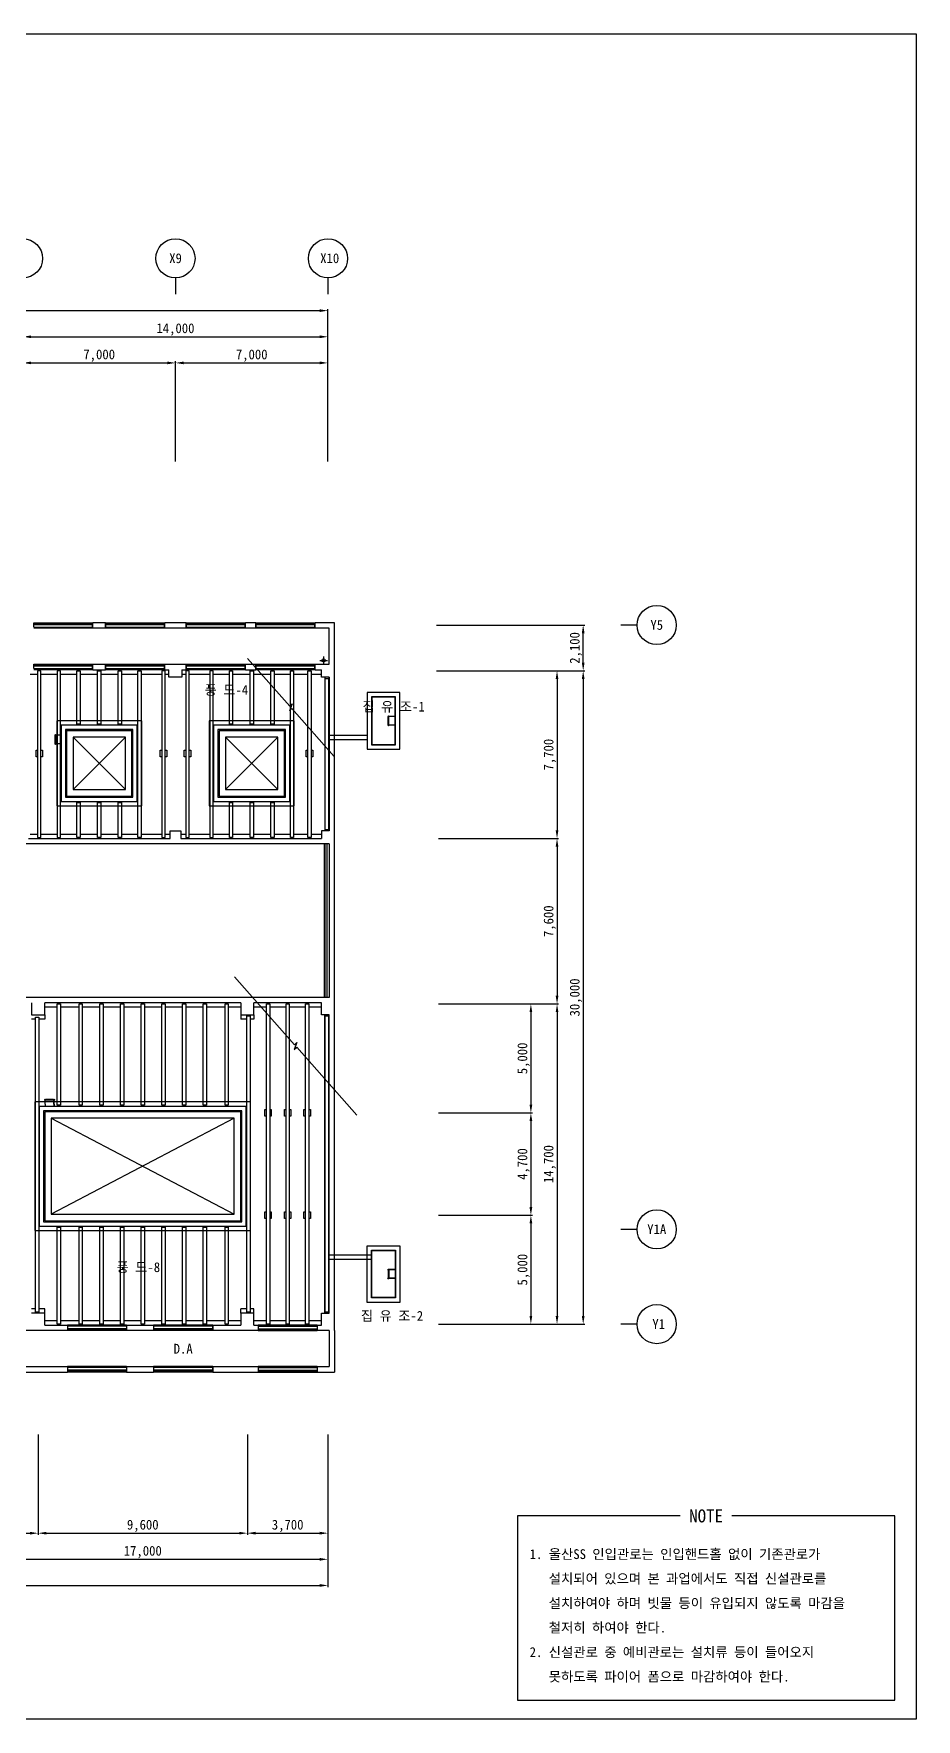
# Model space of a CAD drawing. Header units: millimetres. Extents: x 441907 to 561307, y -193154 to -97320.
# Drawn here: x 520799 to 561307, y -193154 to -115754 of the extents above; entities that cross this region are included whole.
import ezdxf
from ezdxf.enums import TextEntityAlignment as Align

# ---------------------------------------------------------------- set-up
doc = ezdxf.new("R2010")
doc.units = ezdxf.units.MM
doc.layers.add('TX-PAPR', color=2, linetype='Continuous', plot=False)
for name, color, linetype in [('TZ-BASE', 253, 'Continuous'), ('TZ-DIMS', 1, 'Continuous'), ('TZ-LEAL', 1, 'Continuous'), ('TZ-LEAT', 3, 'Continuous'), ('TZ-LINE', 4, 'Continuous'), ('TZ-TEX2', 3, 'Continuous')]:
    doc.layers.add(name, color=color, linetype=linetype)
doc.styles.get("Standard").update_dxf_attribs({"font": 'GulimChe.ttf'})
doc.dimstyles.new('D150', dxfattribs={"dimscale": 150, "dimtxt": 3, "dimasz": 2.5, "dimexe": 0.5, "dimexo": 0.5, "dimgap": 0.5, "dimtad": 1, "dimdec": 0, "dimzin": 1, "dimdsep": 46, "dimlunit": 6, "dimtxsty": 'Standard', "dimcen": 1, "dimclrd": 1, "dimclre": 1, "dimclrt": 3, "dimadec": 0, "dimazin": 0, "dimtfac": 1, "dimtdec": 0, "dimtix": 1, "dimtmove": 2, "dimatfit": 3, "dimfxl": 0, "dimtvp": 2, "dimlwd": -1, "dimlwe": -1, "dimarcsym": 0})

# ---------------------------------------------------------------- blocks, each defined once
blk = doc.blocks.new('*D669')
at = {"layer": 'DEFPOINTS', "color": 0}
for p in [(534304, -128471), (466304, -135471), (534304, -135471)]:
    blk.add_point(p, dxfattribs=at)
at = {"layer": 'TZ-DIMS', "color": 1}
for p, q in [((466304, -135396), (466304, -128396)), ((466679, -128471), (533929, -128471)), ((534304, -135396), (534304, -128396))]:
    blk.add_line(p, q, dxfattribs=at)
for points in [[(466679, -128408), (466679, -128533), (466304, -128471)], [(533929, -128408), (533929, -128533), (534304, -128471)]]:
    blk.add_solid(points, dxfattribs=at)
at = {"layer": 'TZ-DIMS', "color": 3, "insert": (500304, -128138), "char_height": 450, "attachment_point": 5}
blk.add_mtext('68,000', dxfattribs=at)
blk = doc.blocks.new('*D672')
at = {"layer": 'DEFPOINTS', "color": 0}
for p in [(534304, -129671), (520304, -134634), (534304, -135471)]:
    blk.add_point(p, dxfattribs=at)
at = {"layer": 'TZ-DIMS', "color": 1}
for p, q in [((520304, -134559), (520304, -129596)), ((520679, -129671), (533929, -129671)), ((534304, -135396), (534304, -129596))]:
    blk.add_line(p, q, dxfattribs=at)
for points in [[(520679, -129608), (520679, -129733), (520304, -129671)], [(533929, -129608), (533929, -129733), (534304, -129671)]]:
    blk.add_solid(points, dxfattribs=at)
at = {"layer": 'TZ-DIMS', "color": 3, "insert": (527304, -129337), "char_height": 450, "attachment_point": 5}
blk.add_mtext('14,000', dxfattribs=at)
blk = doc.blocks.new('*D679')
at = {"layer": 'DEFPOINTS', "color": 0}
for p in [(527304, -130871), (520304, -134634), (527304, -135471)]:
    blk.add_point(p, dxfattribs=at)
at = {"layer": 'TZ-DIMS', "color": 1}
for p, q in [((520304, -134559), (520304, -130796)), ((527304, -135396), (527304, -130796)), ((520679, -130871), (526929, -130871))]:
    blk.add_line(p, q, dxfattribs=at)
for points in [[(520679, -130808), (520679, -130933), (520304, -130871)], [(526929, -130808), (526929, -130933), (527304, -130871)]]:
    blk.add_solid(points, dxfattribs=at)
at = {"layer": 'TZ-DIMS', "color": 3, "insert": (523804, -130538), "char_height": 450, "attachment_point": 5}
blk.add_mtext('7,000', dxfattribs=at)
blk = doc.blocks.new('*D680')
at = {"layer": 'DEFPOINTS', "color": 0}
for p in [(534304, -130871), (527304, -135471), (534304, -135471)]:
    blk.add_point(p, dxfattribs=at)
at = {"layer": 'TZ-DIMS', "color": 1}
for p, q in [((527304, -135396), (527304, -130796)), ((534304, -135396), (534304, -130796)), ((527679, -130871), (533929, -130871))]:
    blk.add_line(p, q, dxfattribs=at)
for points in [[(527679, -130808), (527679, -130933), (527304, -130871)], [(533929, -130808), (533929, -130933), (534304, -130871)]]:
    blk.add_solid(points, dxfattribs=at)
at = {"layer": 'TZ-DIMS', "color": 3, "insert": (530804, -130538), "char_height": 450, "attachment_point": 5}
blk.add_mtext('7,000', dxfattribs=at)
blk = doc.blocks.new('*D686')
at = {"layer": 'DEFPOINTS', "color": 0}
for p in [(466304, -180008), (534304, -180008), (534304, -187008)]:
    blk.add_point(p, dxfattribs=at)
at = {"layer": 'TZ-DIMS', "color": 1}
for p, q in [((466304, -180083), (466304, -187083)), ((534304, -180083), (534304, -187083)), ((466679, -187008), (533929, -187008))]:
    blk.add_line(p, q, dxfattribs=at)
for points in [[(466679, -186946), (466679, -187071), (466304, -187008)], [(533929, -186946), (533929, -187071), (534304, -187008)]]:
    blk.add_solid(points, dxfattribs=at)
at = {"layer": 'TZ-DIMS', "color": 3, "insert": (500304, -186675), "char_height": 450, "attachment_point": 5}
blk.add_mtext('68,000', dxfattribs=at)
blk = doc.blocks.new('*D691')
at = {"layer": 'DEFPOINTS', "color": 0}
for p in [(517304, -180008), (534304, -180008), (534304, -185808)]:
    blk.add_point(p, dxfattribs=at)
at = {"layer": 'TZ-DIMS', "color": 1}
for p, q in [((517304, -180083), (517304, -185883)), ((534304, -180083), (534304, -185883)), ((517679, -185808), (533929, -185808))]:
    blk.add_line(p, q, dxfattribs=at)
for points in [[(517679, -185746), (517679, -185871), (517304, -185808)], [(533929, -185746), (533929, -185871), (534304, -185808)]]:
    blk.add_solid(points, dxfattribs=at)
at = {"layer": 'TZ-DIMS', "color": 3, "insert": (525804, -185475), "char_height": 450, "attachment_point": 5}
blk.add_mtext('17,000', dxfattribs=at)
blk = doc.blocks.new('*D703')
at = {"layer": 'DEFPOINTS', "color": 0}
for p in [(517304, -180008), (521004, -180008), (521004, -184608)]:
    blk.add_point(p, dxfattribs=at)
at = {"layer": 'TZ-DIMS', "color": 1}
for p, q in [((517304, -180083), (517304, -184683)), ((521004, -180083), (521004, -184683)), ((517679, -184608), (520629, -184608))]:
    blk.add_line(p, q, dxfattribs=at)
for points in [[(517679, -184546), (517679, -184671), (517304, -184608)], [(520629, -184546), (520629, -184671), (521004, -184608)]]:
    blk.add_solid(points, dxfattribs=at)
at = {"layer": 'TZ-DIMS', "color": 3, "insert": (519154, -184275), "char_height": 450, "attachment_point": 5}
blk.add_mtext('3,700', dxfattribs=at)
blk = doc.blocks.new('*D704')
at = {"layer": 'DEFPOINTS', "color": 0}
for p in [(521004, -180008), (530604, -180008), (530604, -184608)]:
    blk.add_point(p, dxfattribs=at)
at = {"layer": 'TZ-DIMS', "color": 1}
for p, q in [((521004, -180083), (521004, -184683)), ((530604, -180083), (530604, -184683)), ((521379, -184608), (530229, -184608))]:
    blk.add_line(p, q, dxfattribs=at)
for points in [[(521379, -184546), (521379, -184671), (521004, -184608)], [(530229, -184546), (530229, -184671), (530604, -184608)]]:
    blk.add_solid(points, dxfattribs=at)
at = {"layer": 'TZ-DIMS', "color": 3, "insert": (525804, -184275), "char_height": 450, "attachment_point": 5}
blk.add_mtext('9,600', dxfattribs=at)
blk = doc.blocks.new('*D705')
at = {"layer": 'DEFPOINTS', "color": 0}
for p in [(530604, -180008), (534304, -180008), (534304, -184608)]:
    blk.add_point(p, dxfattribs=at)
at = {"layer": 'TZ-DIMS', "color": 1}
for p, q in [((530604, -180083), (530604, -184683)), ((534304, -180083), (534304, -184683)), ((530979, -184608), (533929, -184608))]:
    blk.add_line(p, q, dxfattribs=at)
for points in [[(530979, -184546), (530979, -184671), (530604, -184608)], [(533929, -184546), (533929, -184671), (534304, -184608)]]:
    blk.add_solid(points, dxfattribs=at)
at = {"layer": 'TZ-DIMS', "color": 3, "insert": (532454, -184275), "char_height": 450, "attachment_point": 5}
blk.add_mtext('3,700', dxfattribs=at)
blk = doc.blocks.new('*D706')
at = {"layer": 'DEFPOINTS', "color": 0}
for p in [(539204, -145008), (539304, -152708), (544818, -152708)]:
    blk.add_point(p, dxfattribs=at)
at = {"layer": 'TZ-DIMS', "color": 1}
for p, q in [((539279, -145008), (544893, -145008)), ((544818, -145383), (544818, -152333)), ((539379, -152708), (544893, -152708))]:
    blk.add_line(p, q, dxfattribs=at)
for points in [[(544756, -145383), (544881, -145383), (544818, -145008)], [(544756, -152333), (544881, -152333), (544818, -152708)]]:
    blk.add_solid(points, dxfattribs=at)
at = {"layer": 'TZ-DIMS', "color": 3, "insert": (544485, -148858), "char_height": 450, "attachment_point": 5, "rotation": 90}
blk.add_mtext('7,700', dxfattribs=at)
blk = doc.blocks.new('*D707')
at = {"layer": 'DEFPOINTS', "color": 0}
for p in [(539304, -152708), (539304, -160308), (544818, -160308)]:
    blk.add_point(p, dxfattribs=at)
at = {"layer": 'TZ-DIMS', "color": 1}
for p, q in [((539379, -152708), (544893, -152708)), ((544818, -153083), (544818, -159933)), ((539379, -160308), (544893, -160308))]:
    blk.add_line(p, q, dxfattribs=at)
for points in [[(544756, -153083), (544881, -153083), (544818, -152708)], [(544756, -159933), (544881, -159933), (544818, -160308)]]:
    blk.add_solid(points, dxfattribs=at)
at = {"layer": 'TZ-DIMS', "color": 3, "insert": (544485, -156508), "char_height": 450, "attachment_point": 5, "rotation": 90}
blk.add_mtext('7,600', dxfattribs=at)
blk = doc.blocks.new('*D708')
at = {"layer": 'DEFPOINTS', "color": 0}
for p in [(539304, -160308), (539304, -175008), (544818, -175008)]:
    blk.add_point(p, dxfattribs=at)
at = {"layer": 'TZ-DIMS', "color": 1}
for p, q in [((539379, -160308), (544893, -160308)), ((544818, -160683), (544818, -174633)), ((539379, -175008), (544893, -175008))]:
    blk.add_line(p, q, dxfattribs=at)
for points in [[(544756, -160683), (544881, -160683), (544818, -160308)], [(544756, -174633), (544881, -174633), (544818, -175008)]]:
    blk.add_solid(points, dxfattribs=at)
at = {"layer": 'TZ-DIMS', "color": 3, "insert": (544485, -167658), "char_height": 450, "attachment_point": 5, "rotation": 90}
blk.add_mtext('14,700', dxfattribs=at)
blk = doc.blocks.new('*D667')
at = {"layer": 'DEFPOINTS', "color": 0}
for p in [(539204, -145008), (539304, -175008), (546018, -175008)]:
    blk.add_point(p, dxfattribs=at)
at = {"layer": 'TZ-DIMS', "color": 1}
for p, q in [((539279, -145008), (546093, -145008)), ((546018, -145383), (546018, -174633)), ((539379, -175008), (546093, -175008))]:
    blk.add_line(p, q, dxfattribs=at)
for points in [[(545956, -145383), (546081, -145383), (546018, -145008)], [(545956, -174633), (546081, -174633), (546018, -175008)]]:
    blk.add_solid(points, dxfattribs=at)
at = {"layer": 'TZ-DIMS', "color": 3, "insert": (545685, -160008), "char_height": 450, "attachment_point": 5, "rotation": 90}
blk.add_mtext('30,000', dxfattribs=at)
blk = doc.blocks.new('*D660')
at = {"layer": 'DEFPOINTS', "color": 0}
for p in [(539304, -170008), (539304, -175008), (543618, -175008)]:
    blk.add_point(p, dxfattribs=at)
at = {"layer": 'TZ-DIMS', "color": 1}
for p, q in [((539379, -170008), (543693, -170008)), ((543618, -170383), (543618, -174633)), ((539379, -175008), (543693, -175008))]:
    blk.add_line(p, q, dxfattribs=at)
for points in [[(543556, -170383), (543681, -170383), (543618, -170008)], [(543556, -174633), (543681, -174633), (543618, -175008)]]:
    blk.add_solid(points, dxfattribs=at)
at = {"layer": 'TZ-DIMS', "color": 3, "insert": (543285, -172508), "char_height": 450, "attachment_point": 5, "rotation": 90}
blk.add_mtext('5,000', dxfattribs=at)
blk = doc.blocks.new('*D661')
at = {"layer": 'DEFPOINTS', "color": 0}
for p in [(539304, -165308), (539304, -170008), (543618, -170008)]:
    blk.add_point(p, dxfattribs=at)
at = {"layer": 'TZ-DIMS', "color": 1}
for p, q in [((539379, -165308), (543693, -165308)), ((543618, -165683), (543618, -169633)), ((539379, -170008), (543693, -170008))]:
    blk.add_line(p, q, dxfattribs=at)
for points in [[(543556, -165683), (543681, -165683), (543618, -165308)], [(543556, -169633), (543681, -169633), (543618, -170008)]]:
    blk.add_solid(points, dxfattribs=at)
at = {"layer": 'TZ-DIMS', "color": 3, "insert": (543285, -167658), "char_height": 450, "attachment_point": 5, "rotation": 90}
blk.add_mtext('4,700', dxfattribs=at)
blk = doc.blocks.new('*D662')
at = {"layer": 'DEFPOINTS', "color": 0}
for p in [(539304, -160308), (539304, -165308), (543618, -165308)]:
    blk.add_point(p, dxfattribs=at)
at = {"layer": 'TZ-DIMS', "color": 1}
for p, q in [((539379, -160308), (543693, -160308)), ((543618, -160683), (543618, -164933)), ((539379, -165308), (543693, -165308))]:
    blk.add_line(p, q, dxfattribs=at)
for points in [[(543556, -160683), (543681, -160683), (543618, -160308)], [(543556, -164933), (543681, -164933), (543618, -165308)]]:
    blk.add_solid(points, dxfattribs=at)
at = {"layer": 'TZ-DIMS', "color": 3, "insert": (543285, -162808), "char_height": 450, "attachment_point": 5, "rotation": 90}
blk.add_mtext('5,000', dxfattribs=at)
blk = doc.blocks.new('*D663')
at = {"layer": 'DEFPOINTS', "color": 0}
for p in [(539204, -142908), (546018, -142908), (539204, -145008)]:
    blk.add_point(p, dxfattribs=at)
at = {"layer": 'TZ-DIMS', "color": 1}
for p, q in [((539279, -142908), (546093, -142908)), ((546018, -144633), (546018, -143283)), ((539279, -145008), (546093, -145008))]:
    blk.add_line(p, q, dxfattribs=at)
for points in [[(545956, -143283), (546081, -143283), (546018, -142908)], [(545956, -144633), (546081, -144633), (546018, -145008)]]:
    blk.add_solid(points, dxfattribs=at)
at = {"layer": 'TZ-DIMS', "color": 3, "insert": (545685, -143958), "char_height": 450, "attachment_point": 5, "rotation": 90}
blk.add_mtext('2,100', dxfattribs=at)

msp = doc.modelspace()

# ---------------------------------------------------------------- linework, layer by layer
at = {"layer": 'TX-PAPR'}
msp.add_lwpolyline([(441906.5, -115754.4), (561306.5, -115754.4), (561306.5, -193154.4), (441906.5, -193154.4)], close=True, dxfattribs=at)
at = {"layer": 'TZ-BASE'}
for p, q in [((520804.2, -142808.2, 0.3), (523504.2, -142808.2, 0.3)), ((520804.2, -143008.2, 0.3), (520804.2, -142808.2, 0.3)), ((520804.2, -142888.2, 0.3), (523504.2, -142888.2, 0.3)), ((520804.2, -143008.2, 0.3), (523504.2, -143008.2, 0.3)), ((523514.2, -143058.2), (520804.2, -143058.2, 0.3)), ((520854.2, -142888.2, 0.3), (520854.2, -142808.2, 0.3)), ((520854.2, -142826.2, 0.3), (523454.2, -142826.2, 0.3)), ((520854.2, -142831.2, 0.3), (523454.2, -142831.2, 0.3)), ((520854.2, -142869.2, 0.3), (523454.2, -142869.2, 0.3)), ((523454.2, -142888.2, 0.3), (523454.2, -142808.2, 0.3)), ((523504.2, -143008.2, 0.3), (523504.2, -142808.2, 0.3)), ((524094.2, -142808.2), (523514.2, -142808.2)), ((523514.2, -143058.2), (523514.2, -142808.2)), ((524094.2, -143058.2), (523514.2, -143058.2)), ((524094.2, -143058.2), (524094.2, -142808.2)), ((526814.2, -143058.2), (524094.2, -143058.2)), ((524104.2, -142808.2, 0.3), (526804.2, -142808.2, 0.3)), ((524104.2, -143008.2, 0.3), (524104.2, -142808.2, 0.3)), ((524104.2, -142888.2, 0.3), (526804.2, -142888.2, 0.3)), ((524104.2, -143008.2, 0.3), (526804.2, -143008.2, 0.3)), ((524154.2, -142888.2, 0.3), (524154.2, -142808.2, 0.3)), ((524154.2, -142826.2, 0.3), (526754.2, -142826.2, 0.3)), ((524154.2, -142831.2, 0.3), (526754.2, -142831.2, 0.3)), ((524154.2, -142869.2, 0.3), (526754.2, -142869.2, 0.3)), ((526754.2, -142888.2, 0.3), (526754.2, -142808.2, 0.3)), ((526804.2, -143008.2, 0.3), (526804.2, -142808.2, 0.3)), ((527794.2, -142808.2), (526814.2, -142808.2)), ((526814.2, -143058.2), (526814.2, -142808.2)), ((527794.2, -143058.2), (526814.2, -143058.2)), ((527794.2, -143058.2), (527794.2, -142808.2)), ((530514.2, -143058.2), (527794.2, -143058.2)), ((527804.2, -142808.2, 0.3), (530504.2, -142808.2, 0.3)), ((527804.2, -143008.2, 0.3), (527804.2, -142808.2, 0.3)), ((527804.2, -142888.2, 0.3), (530504.2, -142888.2, 0.3)), ((527804.2, -143008.2, 0.3), (530504.2, -143008.2, 0.3)), ((527854.2, -142888.2, 0.3), (527854.2, -142808.2, 0.3)), ((527854.2, -142826.2, 0.3), (530454.2, -142826.2, 0.3)), ((527854.2, -142831.2, 0.3), (530454.2, -142831.2, 0.3)), ((527854.2, -142869.2, 0.3), (530454.2, -142869.2, 0.3)), ((530454.2, -142888.2, 0.3), (530454.2, -142808.2, 0.3)), ((530504.2, -143008.2, 0.3), (530504.2, -142808.2, 0.3)), ((530994.2, -142808.2), (530514.2, -142808.2)), ((530514.2, -143058.2), (530514.2, -142808.2)), ((530994.2, -143058.2), (530514.2, -143058.2)), ((530994.2, -143058.2), (530994.2, -142808.2)), ((533714.2, -143058.2), (530994.2, -143058.2)), ((531004.2, -142808.2, 0.3), (533704.2, -142808.2, 0.3)), ((531004.2, -143008.2, 0.3), (531004.2, -142808.2, 0.3)), ((531004.2, -142888.2, 0.3), (533704.2, -142888.2, 0.3)), ((531004.2, -143008.2, 0.3), (533704.2, -143008.2, 0.3)), ((531054.2, -142888.2, 0.3), (531054.2, -142808.2, 0.3)), ((531054.2, -142826.2, 0.3), (533654.2, -142826.2, 0.3)), ((531054.2, -142831.2, 0.3), (533654.2, -142831.2, 0.3)), ((531054.2, -142869.2, 0.3), (533654.2, -142869.2, 0.3)), ((533654.2, -142888.2, 0.3), (533654.2, -142808.2, 0.3)), ((533704.2, -143008.2, 0.3), (533704.2, -142808.2, 0.3)), ((534604.2, -142808.2), (533714.2, -142808.2)), ((533714.2, -143058.2), (533714.2, -142808.2)), ((534354.2, -143058.2), (533714.2, -143058.2)), ((534354.2, -144708.2), (534354.2, -143058.2)), ((534604.2, -175308.2), (534604.2, -142808.2)), ((520804.2, -144708.2, 0.3), (523504.2, -144708.2, 0.3)), ((520804.2, -144908.2, 0.3), (520804.2, -144708.2, 0.3)), ((520854.2, -144788.2, 0.3), (520854.2, -144708.2, 0.3)), ((520854.2, -144726.2, 0.3), (523454.2, -144726.2, 0.3)), ((520854.2, -144731.2, 0.3), (523454.2, -144731.2, 0.3)), ((523454.2, -144788.2, 0.3), (523454.2, -144708.2, 0.3)), ((523504.2, -144908.2, 0.3), (523504.2, -144708.2, 0.3)), ((523514.2, -144708.2), (524094.2, -144708.2)), ((523514.2, -144708.2), (524094.2, -144708.2)), ((523514.2, -144958.2), (523514.2, -144708.2)), ((524094.2, -144958.2), (524094.2, -144708.2)), ((524104.2, -144708.2, 0.3), (526804.2, -144708.2, 0.3)), ((524104.2, -144908.2, 0.3), (524104.2, -144708.2, 0.3)), ((524154.2, -144788.2, 0.3), (524154.2, -144708.2, 0.3)), ((524154.2, -144726.2, 0.3), (526754.2, -144726.2, 0.3)), ((524154.2, -144731.2, 0.3), (526754.2, -144731.2, 0.3)), ((526754.2, -144788.2, 0.3), (526754.2, -144708.2, 0.3)), ((526804.2, -144908.2, 0.3), (526804.2, -144708.2, 0.3)), ((526814.2, -144708.2), (527794.2, -144708.2)), ((526814.2, -144708.2), (527794.2, -144708.2)), ((526814.2, -144958.2), (526814.2, -144708.2)), ((527794.2, -144958.2), (527794.2, -144708.2)), ((527804.2, -144708.2, 0.3), (530504.2, -144708.2, 0.3)), ((527804.2, -144908.2, 0.3), (527804.2, -144708.2, 0.3)), ((527854.2, -144788.2, 0.3), (527854.2, -144708.2, 0.3)), ((527854.2, -144726.2, 0.3), (530454.2, -144726.2, 0.3)), ((527854.2, -144731.2, 0.3), (530454.2, -144731.2, 0.3)), ((530454.2, -144788.2, 0.3), (530454.2, -144708.2, 0.3)), ((530504.2, -144908.2, 0.3), (530504.2, -144708.2, 0.3)), ((530514.2, -144708.2), (530994.2, -144708.2)), ((530514.2, -144708.2), (530994.2, -144708.2)), ((530514.2, -144958.2), (530514.2, -144708.2)), ((530994.2, -144958.2), (530994.2, -144708.2)), ((531004.2, -144708.2, 0.3), (533704.2, -144708.2, 0.3)), ((531004.2, -144908.2, 0.3), (531004.2, -144708.2, 0.3)), ((531054.2, -144788.2, 0.3), (531054.2, -144708.2, 0.3)), ((531054.2, -144726.2, 0.3), (533654.2, -144726.2, 0.3)), ((531054.2, -144731.2, 0.3), (533654.2, -144731.2, 0.3)), ((533654.2, -144788.2, 0.3), (533654.2, -144708.2, 0.3)), ((533704.2, -144908.2, 0.3), (533704.2, -144708.2, 0.3)), ((533714.2, -144708.2), (534354.2, -144708.2)), ((533714.2, -144958.2), (533714.2, -144708.2)), ((533928.5, -144533.2), (534278.5, -144533.2)), ((534103.5, -144358.2), (534103.5, -144708.2)), ((520629.2, -145158.2), (520979.2, -145158.2)), ((520804.2, -144788.2, 0.3), (523504.2, -144788.2, 0.3)), ((520804.2, -144908.2, 0.3), (523504.2, -144908.2, 0.3)), ((523514.2, -144958.2), (520804.2, -144958.2, 0.3)), ((520854.2, -144769.2, 0.3), (523454.2, -144769.2, 0.3)), ((521129.2, -145158.2), (521879.2, -145158.2)), ((522029.2, -145158.2), (522779.2, -145158.2)), ((522929.2, -145158.2), (523729.2, -145158.2)), ((523514.2, -144958.2), (524094.2, -144958.2)), ((523879.2, -145158.2), (524679.2, -145158.2)), ((526814.2, -144958.2), (524094.2, -144958.2)), ((524104.2, -144788.2, 0.3), (526804.2, -144788.2, 0.3)), ((524104.2, -144908.2, 0.3), (526804.2, -144908.2, 0.3)), ((524154.2, -144769.2, 0.3), (526754.2, -144769.2, 0.3)), ((524829.2, -145158.2), (525579.2, -145158.2)), ((525729.2, -145158.2), (526679.2, -145158.2)), ((526814.2, -144958.2), (527004.2, -144958.2)), ((526829.2, -145158.2), (527004.2, -145158.2)), ((527004.2, -145308.2), (527004.2, -144958.2)), ((527604.2, -145308.2), (527004.2, -145308.2)), ((527604.2, -144958.2), (527794.2, -144958.2)), ((527604.2, -144958.2), (527604.2, -145308.2)), ((527604.2, -145158.2), (527779.2, -145158.2)), ((530514.2, -144958.2), (527779.2, -144958.2)), ((527804.2, -144788.2, 0.3), (530504.2, -144788.2, 0.3)), ((527804.2, -144908.2, 0.3), (530504.2, -144908.2, 0.3)), ((527854.2, -144769.2, 0.3), (530454.2, -144769.2, 0.3)), ((527929.2, -145158.2), (528879.2, -145158.2)), ((529029.2, -145158.2), (529779.2, -145158.2)), ((529929.2, -145158.2), (530729.2, -145158.2)), ((530514.2, -144958.2), (530994.2, -144958.2)), ((530879.2, -145158.2), (531679.2, -145158.2)), ((533714.2, -144958.2), (530994.2, -144958.2)), ((531004.2, -144788.2, 0.3), (533704.2, -144788.2, 0.3)), ((531004.2, -144908.2, 0.3), (533704.2, -144908.2, 0.3)), ((531054.2, -144769.2, 0.3), (533654.2, -144769.2, 0.3)), ((531829.2, -145158.2), (532579.2, -145158.2)), ((532729.2, -145158.2), (533379.2, -145158.2)), ((533529.2, -145158.2), (534004.2, -145158.2)), ((533714.2, -144958.2), (534004.2, -144958.2)), ((534004.2, -145308.2), (534004.2, -144958.2)), ((534354.2, -145308.2), (534004.2, -145308.2)), ((534154.2, -145308.2), (534154.2, -152358.2)), ((534354.2, -152358.2), (534354.2, -145308.2)), ((534354.2, -145308.2), (534354.2, -152358.2)), ((534604.2, -152458.2), (534604.2, -145308.2)), ((537386.2, -146226.2), (536322.2, -146226.2)), ((536322.2, -146226.2), (536322.2, -148390.2)), ((537386.2, -148390.2), (537386.2, -146226.2)), ((537066.7, -147486.5), (537066.7, -147129.8)), ((537091.7, -147486.5), (537091.7, -147129.8)), ((537404.2, -147105.2), (537104, -147105.2)), ((537404.2, -147111.2), (537104, -147111.2)), ((537404.2, -147505.2), (537104, -147505.2)), ((537404.2, -147511.2), (537104, -147511.2)), ((521790.7, -148339.5), (521790.7, -147982.8)), ((521815.7, -148339.5), (521815.7, -147982.8)), ((522053.2, -147958.2), (521828, -147958.2)), ((522053.2, -147964.2), (521828, -147964.2)), ((522053.2, -148358.2), (521828, -148358.2)), ((522053.2, -148364.2), (521828, -148364.2)), ((522604.2, -150458.2), (525004.2, -148058.2)), ((525004.2, -150458.2), (522604.2, -148058.2)), ((529604.2, -150458.2), (532004.2, -148058.2)), ((532004.2, -150458.2), (529604.2, -148058.2)), ((536104.2, -147981.4), (534354.2, -147981.4)), ((536104.2, -148181.4), (534354.2, -148181.4)), ((536322.2, -148390.2), (537386.2, -148390.2)), ((534354.2, -152358.2), (534004.2, -152358.2)), ((534004.2, -152358.2), (534004.2, -152708.2)), ((534354.2, -152958.2), (485054.2, -152958.2)), ((520554.2, -152708.2), (527054.2, -152708.2)), ((520629.2, -152508.2), (520979.2, -152508.2)), ((521129.2, -152508.2), (521879.2, -152508.2)), ((522029.2, -152508.2), (522779.2, -152508.2)), ((522929.2, -152508.2), (523729.2, -152508.2)), ((523879.2, -152508.2), (524679.2, -152508.2)), ((524829.2, -152508.2), (525579.2, -152508.2)), ((525729.2, -152508.2), (526679.2, -152508.2)), ((526829.2, -152508.2), (527054.2, -152508.2)), ((527554.2, -152508.2), (527779.2, -152508.2)), ((527554.2, -152708.2), (534004.2, -152708.2)), ((527929.2, -152508.2), (528879.2, -152508.2)), ((529029.2, -152508.2), (529779.2, -152508.2)), ((529929.2, -152508.2), (530729.2, -152508.2)), ((530879.2, -152508.2), (531679.2, -152508.2)), ((531829.2, -152508.2), (532579.2, -152508.2)), ((532729.2, -152508.2), (533379.2, -152508.2)), ((533529.2, -152508.2), (534004.2, -152508.2)), ((534134.2, -152958.2), (534134.2, -160008.2)), ((534154.2, -152958.2), (534154.2, -160008.2)), ((534254.2, -152958.2), (534254.2, -160008.2)), ((534354.2, -152958.2), (534354.2, -160008.2)), ((534354.2, -160008.2), (500004.2, -160008.2)), ((530304.2, -160258.2), (521304.2, -160258.2)), ((521879.2, -160458.2), (521304.2, -160458.2)), ((521304.2, -160808.2), (521304.2, -161008.2)), ((522879.2, -160458.2), (522029.2, -160458.2)), ((523829.2, -160458.2), (523029.2, -160458.2)), ((524779.2, -160458.2), (523979.2, -160458.2)), ((525729.2, -160458.2), (524929.2, -160458.2)), ((526679.2, -160458.2), (525879.2, -160458.2)), ((527629.2, -160458.2), (526829.2, -160458.2)), ((528579.2, -160458.2), (527779.2, -160458.2)), ((529579.2, -160458.2), (528729.2, -160458.2)), ((530304.2, -160458.2), (529729.2, -160458.2)), ((530304.2, -160808.2), (530304.2, -161008.2)), ((534004.2, -160258.2), (530904.2, -160258.2)), ((531479.2, -160458.2), (530904.2, -160458.2)), ((530904.2, -160808.2), (530904.2, -161008.2)), ((532379.2, -160458.2), (531629.2, -160458.2)), ((533279.2, -160458.2), (532529.2, -160458.2)), ((534004.2, -160458.2), (533429.2, -160458.2)), ((534154.2, -174508.2), (534154.2, -160808.2)), ((534354.2, -174508.2), (534354.2, -160808.2)), ((520879.2, -161008.2), (520704.2, -161008.2)), ((521304.2, -161008.2), (521029.2, -161008.2)), ((530579.2, -161008.2), (530304.2, -161008.2)), ((530904.2, -161008.2), (530729.2, -161008.2)), ((521324.5, -164908.2), (521324.5, -164733)), ((521330.5, -164908.2), (521330.5, -164733)), ((521705.9, -164695.7), (521349.2, -164695.7)), ((521705.9, -164720.7), (521349.2, -164720.7)), ((521724.5, -164908.2), (521724.5, -164733)), ((521730.5, -164908.2), (521730.5, -164733)), ((521324.5, -164908.2), (521324.5, -165008.2)), ((521330.5, -164908.2), (521330.5, -165008.2)), ((521604.2, -165558.2), (530004.2, -169958.2)), ((530004.2, -165558.2), (521604.2, -169958.2)), ((521724.5, -164908.2), (521724.5, -165008.2)), ((521730.5, -164908.2), (521730.5, -165008.2)), ((536322.2, -173790.2), (536322.2, -171626.2)), ((536322.2, -171626.2), (537386.2, -171626.2)), ((537386.2, -171626.2), (537386.2, -173790.2)), ((536322.2, -171835), (534354.2, -171835)), ((536322.2, -172035), (534354.2, -172035)), ((537066.7, -172529.8), (537066.7, -172886.5)), ((537091.7, -172529.8), (537091.7, -172886.5)), ((537404.2, -172505.2), (537104, -172505.2)), ((537404.2, -172511.2), (537104, -172511.2)), ((537404.2, -172905.2), (537104, -172905.2)), ((537404.2, -172911.2), (537104, -172911.2)), ((537386.2, -173790.2), (536322.2, -173790.2)), ((520879.2, -174308.2), (520704.2, -174308.2)), ((521304.2, -174508.2), (520704.2, -174508.2)), ((521304.2, -174308.2), (521029.2, -174308.2)), ((521304.2, -174508.2), (521304.2, -174308.2)), ((521304.2, -175058.2), (521304.2, -174508.2)), ((521879.2, -174858.2), (521304.2, -174858.2)), ((522879.2, -174858.2), (522029.2, -174858.2)), ((523829.2, -174858.2), (523029.2, -174858.2)), ((524779.2, -174858.2), (523979.2, -174858.2)), ((525729.2, -174858.2), (524929.2, -174858.2)), ((526679.2, -174858.2), (525879.2, -174858.2)), ((527629.2, -174858.2), (526829.2, -174858.2)), ((528579.2, -174858.2), (527779.2, -174858.2)), ((529579.2, -174858.2), (528729.2, -174858.2)), ((530304.2, -174858.2), (529729.2, -174858.2)), ((530579.2, -174308.2), (530304.2, -174308.2)), ((530304.2, -174508.2), (530304.2, -174308.2)), ((530904.2, -174508.2), (530304.2, -174508.2)), ((530304.2, -174508.2), (530304.2, -175058.2)), ((530904.2, -174308.2), (530729.2, -174308.2)), ((530904.2, -174508.2), (530904.2, -174308.2)), ((530904.2, -175058.2), (530904.2, -174508.2)), ((531479.2, -174858.2), (530904.2, -174858.2)), ((532379.2, -174858.2), (531629.2, -174858.2)), ((533279.2, -174858.2), (532529.2, -174858.2)), ((534004.2, -174858.2), (533429.2, -174858.2)), ((534004.2, -175058.2), (534004.2, -174508.2)), ((534004.2, -174508.2), (534354.2, -174508.2)), ((520904.2, -175308.2), (517404.2, -175308.2)), ((521104.2, -175308.2), (520904.2, -175308.2)), ((522344.2, -175308.2), (521104.2, -175308.2)), ((521304.2, -175058.2), (522344.2, -175058.2)), ((522344.2, -175058.2), (522344.2, -175308.2)), ((525064.2, -175058.2), (522354.2, -175058.2, 0.3)), ((525054.2, -175108.2, 0.3), (522354.2, -175108.2, 0.3)), ((522354.2, -175108.2, 0.3), (522354.2, -175308.2, 0.3)), ((525054.2, -175228.2, 0.3), (522354.2, -175228.2, 0.3)), ((525054.2, -175308.2, 0.3), (522354.2, -175308.2, 0.3)), ((522404.2, -175228.2, 0.3), (522404.2, -175308.2, 0.3)), ((525004.2, -175247.2, 0.3), (522404.2, -175247.2, 0.3)), ((525004.2, -175285.2, 0.3), (522404.2, -175285.2, 0.3)), ((525004.2, -175290.2, 0.3), (522404.2, -175290.2, 0.3)), ((525004.2, -175228.2, 0.3), (525004.2, -175308.2, 0.3)), ((525054.2, -175108.2, 0.3), (525054.2, -175308.2, 0.3)), ((525064.2, -175058.2), (526294.2, -175058.2)), ((525064.2, -175058.2), (525064.2, -175308.2)), ((526294.2, -175308.2), (525064.2, -175308.2)), ((526294.2, -175058.2), (526294.2, -175308.2)), ((529014.2, -175058.2), (526294.2, -175058.2)), ((529004.2, -175108.2, 0.3), (526304.2, -175108.2, 0.3)), ((526304.2, -175108.2, 0.3), (526304.2, -175308.2, 0.3)), ((529004.2, -175228.2, 0.3), (526304.2, -175228.2, 0.3)), ((529004.2, -175308.2, 0.3), (526304.2, -175308.2, 0.3)), ((526354.2, -175228.2, 0.3), (526354.2, -175308.2, 0.3)), ((528954.2, -175247.2, 0.3), (526354.2, -175247.2, 0.3)), ((528954.2, -175285.2, 0.3), (526354.2, -175285.2, 0.3)), ((528954.2, -175290.2, 0.3), (526354.2, -175290.2, 0.3)), ((528954.2, -175228.2, 0.3), (528954.2, -175308.2, 0.3)), ((529004.2, -175108.2, 0.3), (529004.2, -175308.2, 0.3)), ((529014.2, -175058.2), (530304.2, -175058.2)), ((529014.2, -175058.2), (529014.2, -175308.2)), ((531094.2, -175308.2), (529014.2, -175308.2)), ((530904.2, -175058.2), (531094.2, -175058.2)), ((531094.2, -175058.2), (531094.2, -175308.2)), ((533814.2, -175058.2), (531104.2, -175058.2, 0.3)), ((531104.2, -175108.2, 0.3), (533804.2, -175108.2, 0.3)), ((531104.2, -175108.2, 0.3), (531104.2, -175308.2, 0.3)), ((531104.2, -175228.2, 0.3), (533804.2, -175228.2, 0.3)), ((531104.2, -175308.2, 0.3), (533804.2, -175308.2, 0.3)), ((531154.2, -175228.2, 0.3), (531154.2, -175308.2, 0.3)), ((531154.2, -175247.2, 0.3), (533754.2, -175247.2, 0.3)), ((531154.2, -175285.2, 0.3), (533754.2, -175285.2, 0.3)), ((531154.2, -175290.2, 0.3), (533754.2, -175290.2, 0.3)), ((533754.2, -175228.2, 0.3), (533754.2, -175308.2, 0.3)), ((533804.2, -175108.2, 0.3), (533804.2, -175308.2, 0.3)), ((533814.2, -175058.2), (534004.2, -175058.2)), ((533814.2, -175058.2), (533814.2, -175308.2)), ((534354.2, -175308.2), (533814.2, -175308.2)), ((534354.2, -175308.2), (534354.2, -176958.2)), ((534604.2, -175308.2), (534604.2, -177208.2)), ((516814.2, -176958.2), (522344.2, -176958.2)), ((516814.2, -177208.2), (522344.2, -177208.2)), ((522344.2, -176958.2), (522344.2, -177208.2)), ((525064.2, -176958.2), (522354.2, -176958.2, 0.3)), ((525054.2, -177008.2, 0.3), (522354.2, -177008.2, 0.3)), ((522354.2, -177008.2, 0.3), (522354.2, -177208.2, 0.3)), ((525054.2, -177128.2, 0.3), (522354.2, -177128.2, 0.3)), ((525054.2, -177208.2, 0.3), (522354.2, -177208.2, 0.3)), ((522404.2, -177128.2, 0.3), (522404.2, -177208.2, 0.3)), ((525004.2, -177147.2, 0.3), (522404.2, -177147.2, 0.3)), ((525004.2, -177185.2, 0.3), (522404.2, -177185.2, 0.3)), ((525004.2, -177190.2, 0.3), (522404.2, -177190.2, 0.3)), ((525004.2, -177128.2, 0.3), (525004.2, -177208.2, 0.3)), ((525054.2, -177008.2, 0.3), (525054.2, -177208.2, 0.3)), ((525064.2, -176958.2), (526294.2, -176958.2)), ((525064.2, -176958.2), (525064.2, -177208.2)), ((525064.2, -177208.2), (526294.2, -177208.2)), ((526294.2, -176958.2), (526294.2, -177208.2)), ((529014.2, -176958.2), (526294.2, -176958.2)), ((529004.2, -177008.2, 0.3), (526304.2, -177008.2, 0.3)), ((526304.2, -177008.2, 0.3), (526304.2, -177208.2, 0.3)), ((529004.2, -177128.2, 0.3), (526304.2, -177128.2, 0.3)), ((529004.2, -177208.2, 0.3), (526304.2, -177208.2, 0.3)), ((526354.2, -177128.2, 0.3), (526354.2, -177208.2, 0.3)), ((528954.2, -177147.2, 0.3), (526354.2, -177147.2, 0.3)), ((528954.2, -177185.2, 0.3), (526354.2, -177185.2, 0.3)), ((528954.2, -177190.2, 0.3), (526354.2, -177190.2, 0.3)), ((528954.2, -177128.2, 0.3), (528954.2, -177208.2, 0.3)), ((529004.2, -177008.2, 0.3), (529004.2, -177208.2, 0.3)), ((529014.2, -176958.2), (531094.2, -176958.2)), ((529014.2, -176958.2), (529014.2, -177208.2)), ((529014.2, -177208.2), (531094.2, -177208.2)), ((531094.2, -176958.2), (531094.2, -177208.2)), ((533814.2, -176958.2), (531104.2, -176958.2)), ((531104.2, -177008.2), (533804.2, -177008.2)), ((531104.2, -177008.2), (531104.2, -177208.2)), ((531104.2, -177128.2), (533804.2, -177128.2)), ((531104.2, -177208.2), (533804.2, -177208.2)), ((531154.2, -177128.2), (531154.2, -177208.2)), ((531154.2, -177147.2), (533754.2, -177147.2)), ((531154.2, -177185.2), (533754.2, -177185.2)), ((531154.2, -177190.2), (533754.2, -177190.2)), ((533754.2, -177128.2), (533754.2, -177208.2)), ((533804.2, -177008.2), (533804.2, -177208.2)), ((533814.2, -176958.2), (534354.2, -176958.2)), ((533814.2, -176958.2), (533814.2, -177208.2)), ((533814.2, -177208.2), (534604.2, -177208.2))]:
    msp.add_line(p, q, dxfattribs=at)
for points in [[(530614, -144438.9), (532549.8, -146631.6), (532662.2, -146532.4), (532536.6, -146843.4), (532649.1, -146744.1), (534584.8, -148936.9)], [(534108, -144658.2), (534108, -144608.2), (534099, -144608.2), (534099, -144658.2), (534108, -144658.2)], [(522779.2, -147458.2), (522779.2, -145008.2), (522929.2, -145008.2), (522929.2, -147458.2), (522779.2, -147458.2)], [(523729.2, -147458.2), (523729.2, -145008.2), (523879.2, -145008.2), (523879.2, -147458.2), (523729.2, -147458.2)], [(524679.2, -147458.2), (524679.2, -145008.2), (524829.2, -145008.2), (524829.2, -147458.2), (524679.2, -147458.2)], [(529779.2, -147458.2), (529779.2, -145008.2), (529929.2, -145008.2), (529929.2, -147458.2), (529779.2, -147458.2)], [(530729.2, -147458.2), (530729.2, -145008.2), (530879.2, -145008.2), (530879.2, -147458.2), (530729.2, -147458.2)], [(531679.2, -147458.2), (531679.2, -145008.2), (531829.2, -145008.2), (531829.2, -147458.2), (531679.2, -147458.2)], [(537604.2, -146008.2), (536104.2, -146008.2), (536104.2, -148608.2), (537604.2, -148608.2), (537604.2, -146008.2)], [(520979.2, -148958.2), (520904.2, -148958.2), (520904.2, -148658.2), (520979.2, -148658.2)], [(521129.2, -148658.2), (521204.2, -148658.2), (521204.2, -148958.2), (521129.2, -148958.2)], [(526679.2, -148958.2), (526604.2, -148958.2), (526604.2, -148658.2), (526679.2, -148658.2)], [(526829.2, -148658.2), (526904.2, -148658.2), (526904.2, -148958.2), (526829.2, -148958.2)], [(527779.2, -148958.2), (527704.2, -148958.2), (527704.2, -148658.2), (527779.2, -148658.2)], [(527929.2, -148658.2), (528004.2, -148658.2), (528004.2, -148958.2), (527929.2, -148958.2)], [(533379.2, -148958.2), (533304.2, -148958.2), (533304.2, -148658.2), (533379.2, -148658.2)], [(533529.2, -148658.2), (533604.2, -148658.2), (533604.2, -148958.2), (533529.2, -148958.2)], [(522929.2, -151058.2), (522929.2, -152658.2), (522779.2, -152658.2), (522779.2, -151058.2), (522929.2, -151058.2)], [(523879.2, -151058.2), (523879.2, -152658.2), (523729.2, -152658.2), (523729.2, -151058.2), (523879.2, -151058.2)], [(524829.2, -151058.2), (524829.2, -152658.2), (524679.2, -152658.2), (524679.2, -151058.2), (524829.2, -151058.2)], [(529929.2, -151058.2), (529929.2, -152658.2), (529779.2, -152658.2), (529779.2, -151058.2), (529929.2, -151058.2)], [(530879.2, -151058.2), (530879.2, -152658.2), (530729.2, -152658.2), (530729.2, -151058.2), (530879.2, -151058.2)], [(531829.2, -151058.2), (531829.2, -152658.2), (531679.2, -152658.2), (531679.2, -151058.2), (531829.2, -151058.2)], [(527054.2, -152708.2), (527054.2, -152358.2), (527554.2, -152358.2), (527554.2, -152708.2)], [(530010.2, -159054.9), (532769.8, -162180.9), (532882.3, -162081.6), (532756.6, -162392.6), (532869.1, -162293.3), (535628.7, -165419.4)], [(520704.2, -160258.2), (520704.2, -160808.2), (521304.2, -160808.2), (521304.2, -160258.2)], [(521879.2, -160308.2), (522029.2, -160308.2), (522029.2, -164958.2), (521879.2, -164958.2), (521879.2, -160308.2)], [(522879.2, -160308.2), (523029.2, -160308.2), (523029.2, -164958.2), (522879.2, -164958.2), (522879.2, -160308.2)], [(523829.2, -160308.2), (523979.2, -160308.2), (523979.2, -164958.2), (523829.2, -164958.2), (523829.2, -160308.2)], [(524779.2, -160308.2), (524929.2, -160308.2), (524929.2, -164958.2), (524779.2, -164958.2), (524779.2, -160308.2)], [(525729.2, -160308.2), (525879.2, -160308.2), (525879.2, -164958.2), (525729.2, -164958.2), (525729.2, -160308.2)], [(526679.2, -160308.2), (526829.2, -160308.2), (526829.2, -164958.2), (526679.2, -164958.2), (526679.2, -160308.2)], [(527629.2, -160308.2), (527779.2, -160308.2), (527779.2, -164958.2), (527629.2, -164958.2), (527629.2, -160308.2)], [(528579.2, -160308.2), (528729.2, -160308.2), (528729.2, -164958.2), (528579.2, -164958.2), (528579.2, -160308.2)], [(529579.2, -160308.2), (529729.2, -160308.2), (529729.2, -164958.2), (529579.2, -164958.2), (529579.2, -160308.2)], [(530304.2, -160258.2), (530304.2, -160808.2), (530904.2, -160808.2), (530904.2, -160258.2)], [(534354.2, -160808.2), (534004.2, -160808.2), (534004.2, -160258.2)], [(531479.2, -165458.2), (531404.2, -165458.2), (531404.2, -165158.2), (531479.2, -165158.2)], [(531629.2, -165158.2), (531704.2, -165158.2), (531704.2, -165458.2), (531629.2, -165458.2)], [(532379.2, -165458.2), (532304.2, -165458.2), (532304.2, -165158.2), (532379.2, -165158.2)], [(532529.2, -165158.2), (532604.2, -165158.2), (532604.2, -165458.2), (532529.2, -165458.2)], [(533279.2, -165458.2), (533204.2, -165458.2), (533204.2, -165158.2), (533279.2, -165158.2)], [(533429.2, -165158.2), (533504.2, -165158.2), (533504.2, -165458.2), (533429.2, -165458.2)], [(531479.2, -170158.2), (531404.2, -170158.2), (531404.2, -169858.2), (531479.2, -169858.2)], [(531629.2, -169858.2), (531704.2, -169858.2), (531704.2, -170158.2), (531629.2, -170158.2)], [(532379.2, -170158.2), (532304.2, -170158.2), (532304.2, -169858.2), (532379.2, -169858.2)], [(532529.2, -169858.2), (532604.2, -169858.2), (532604.2, -170158.2), (532529.2, -170158.2)], [(533279.2, -170158.2), (533204.2, -170158.2), (533204.2, -169858.2), (533279.2, -169858.2)], [(533429.2, -169858.2), (533504.2, -169858.2), (533504.2, -170158.2), (533429.2, -170158.2)], [(521879.2, -170558.2), (522029.2, -170558.2), (522029.2, -175008.2), (521879.2, -175008.2), (521879.2, -170558.2)], [(522879.2, -170558.2), (523029.2, -170558.2), (523029.2, -175008.2), (522879.2, -175008.2), (522879.2, -170558.2)], [(523829.2, -170558.2), (523979.2, -170558.2), (523979.2, -175008.2), (523829.2, -175008.2), (523829.2, -170558.2)], [(524779.2, -170558.2), (524929.2, -170558.2), (524929.2, -175008.2), (524779.2, -175008.2), (524779.2, -170558.2)], [(525729.2, -170558.2), (525879.2, -170558.2), (525879.2, -175008.2), (525729.2, -175008.2), (525729.2, -170558.2)], [(526679.2, -170558.2), (526829.2, -170558.2), (526829.2, -175008.2), (526679.2, -175008.2), (526679.2, -170558.2)], [(527629.2, -170558.2), (527779.2, -170558.2), (527779.2, -175008.2), (527629.2, -175008.2), (527629.2, -170558.2)], [(528579.2, -170558.2), (528729.2, -170558.2), (528729.2, -175008.2), (528579.2, -175008.2), (528579.2, -170558.2)], [(529579.2, -170558.2), (529729.2, -170558.2), (529729.2, -175008.2), (529579.2, -175008.2), (529579.2, -170558.2)], [(537604.2, -174008.2), (536104.2, -174008.2), (536104.2, -171408.2), (537604.2, -171408.2), (537604.2, -174008.2)]]:
    msp.add_lwpolyline(points, dxfattribs=at)
for points in [[(521129.2, -152658.2), (521129.2, -145008.2), (520979.2, -145008.2), (520979.2, -152658.2), (521129.2, -152658.2)], [(522029.2, -152658.2), (522029.2, -145008.2), (521879.2, -145008.2), (521879.2, -152658.2), (522029.2, -152658.2)], [(525579.2, -152658.2), (525579.2, -145008.2), (525729.2, -145008.2), (525729.2, -152658.2), (525579.2, -152658.2)], [(526829.2, -152658.2), (526829.2, -145008.2), (526679.2, -145008.2), (526679.2, -152658.2), (526829.2, -152658.2)], [(527929.2, -152658.2), (527929.2, -145008.2), (527779.2, -145008.2), (527779.2, -152658.2), (527929.2, -152658.2)], [(529029.2, -152658.2), (529029.2, -145008.2), (528879.2, -145008.2), (528879.2, -152658.2), (529029.2, -152658.2)], [(532579.2, -152658.2), (532579.2, -145008.2), (532729.2, -145008.2), (532729.2, -152658.2), (532579.2, -152658.2)], [(533379.2, -152658.2), (533379.2, -145008.2), (533529.2, -145008.2), (533529.2, -152658.2), (533379.2, -152658.2)], [(534179.2, -152308.2), (534179.2, -145358.2), (534329.2, -145358.2), (534329.2, -152308.2), (534179.2, -152308.2)], [(537404.2, -146208.2), (536304.2, -146208.2), (536304.2, -148408.2), (537404.2, -148408.2)], [(525754.2, -147308.2), (521854.2, -147308.2), (521854.2, -151208.2), (525754.2, -151208.2)], [(525554.2, -147508.2), (522054.2, -147508.2), (522054.2, -151008.2), (525554.2, -151008.2)], [(525354.2, -147708.2), (522254.2, -147708.2), (522254.2, -150808.2), (525354.2, -150808.2)], [(525304.2, -147758.2), (522304.2, -147758.2), (522304.2, -150758.2), (525304.2, -150758.2)], [(532754.2, -147308.2), (528854.2, -147308.2), (528854.2, -151208.2), (532754.2, -151208.2)], [(532554.2, -147508.2), (529054.2, -147508.2), (529054.2, -151008.2), (532554.2, -151008.2)], [(532354.2, -147708.2), (529254.2, -147708.2), (529254.2, -150808.2), (532354.2, -150808.2)], [(532304.2, -147758.2), (529304.2, -147758.2), (529304.2, -150758.2), (532304.2, -150758.2)], [(525004.2, -148058.2), (522604.2, -148058.2), (522604.2, -150458.2), (525004.2, -150458.2)], [(532004.2, -148058.2), (529604.2, -148058.2), (529604.2, -150458.2), (532004.2, -150458.2)], [(520879.2, -174458.2), (520879.2, -160908.2), (521029.2, -160908.2), (521029.2, -174458.2), (520879.2, -174458.2)], [(530579.2, -174458.2), (530579.2, -160858.2), (530729.2, -160858.2), (530729.2, -174458.2), (530579.2, -174458.2)], [(531479.2, -175008.2), (531479.2, -160308.2), (531629.2, -160308.2), (531629.2, -175008.2), (531479.2, -175008.2)], [(532379.2, -175008.2), (532379.2, -160308.2), (532529.2, -160308.2), (532529.2, -175008.2), (532379.2, -175008.2)], [(533279.2, -175008.2), (533279.2, -160308.2), (533429.2, -160308.2), (533429.2, -175008.2), (533279.2, -175008.2)], [(534179.2, -174458.2), (534179.2, -160858.2), (534329.2, -160858.2), (534329.2, -174458.2), (534179.2, -174458.2)], [(530754.2, -170708.2), (530754.2, -164808.2), (520854.2, -164808.2), (520854.2, -170708.2)], [(530554.2, -170508.2), (530554.2, -165008.2), (521054.2, -165008.2), (521054.2, -170508.2)], [(530354.2, -170308.2), (530354.2, -165208.2), (521254.2, -165208.2), (521254.2, -170308.2)], [(530304.2, -170258.2), (530304.2, -165258.2), (521304.2, -165258.2), (521304.2, -170258.2)], [(530004.2, -165558.2), (521604.2, -165558.2), (521604.2, -169958.2), (530004.2, -169958.2)], [(537404.2, -173808.2), (536304.2, -173808.2), (536304.2, -171608.2), (537404.2, -171608.2)]]:
    msp.add_lwpolyline(points, close=True, dxfattribs=at)
for centre, radius in [((534103.5, -144533.2), 75), ((537079.2, -147108.2), 25), ((537079.2, -147508.2), 25), ((521803.2, -147961.2), 25), ((521803.2, -148361.2), 25), ((521327.5, -164708.2), 25), ((521727.5, -164708.2), 25), ((537079.2, -172508.2), 25), ((537079.2, -172908.2), 25)]:
    msp.add_circle(centre, radius, dxfattribs=at)
at = {"layer": 'TZ-LEAL'}
for p, q in [((527304.2, -126971), (527304.2, -127721)), ((534304.2, -126971), (534304.2, -127721)), ((548493.3, -142908.2), (547743.3, -142908.2)), ((548493.3, -170658.2), (547743.3, -170658.2)), ((548493.3, -175008.2), (547743.3, -175008.2))]:
    msp.add_line(p, q, dxfattribs=at)
for centre in [(520304.2, -126071), (527304.2, -126071), (534304.2, -126071), (549393.3, -142908.2), (549393.3, -170658.2), (549393.3, -175008.2)]:
    msp.add_circle(centre, 900, dxfattribs=at)
at = {"layer": 'TZ-LINE', "ltscale": 2, "elevation": 232.3}
msp.add_lwpolyline([(550472.6, -183815.4), (543005.4, -183815.4), (543005.4, -192270.9), (560315.3, -192270.9), (560315.3, -183815.4), (552848.1, -183815.4)], dxfattribs=at)

# ---------------------------------------------------------------- texts
at = {"layer": 'TZ-BASE'}
for s, p in [('풍 도-4', (529641, -146111.5)), ('집 유 조-1', (537316.5, -146878.1)), ('풍 도-8', (525600, -172619.6)), ('집 유 조-2', (537244.1, -174853.4))]:
    msp.add_text(s, height=450, dxfattribs=at).set_placement(p, align=Align.CENTER)
msp.add_text('D.A', height=450, dxfattribs=at).set_placement((527659.4, -176142.3), align=Align.MIDDLE)
at = {"layer": 'TZ-LEAT'}
for s, p in [('X9', (527308.1, -126064.5)), ('X10', (534384.7, -126064.5)), ('Y5', (549394.8, -142901.7)), ('Y1A', (549394.8, -170651.7)), ('Y1', (549483.4, -175001.7))]:
    msp.add_text(s, height=450, dxfattribs=at).set_placement(p, align=Align.MIDDLE_CENTER)
at = {"layer": 'TZ-TEX2'}
msp.add_text('NOTE', height=600, dxfattribs=at).set_placement((551660.3, -183815.4, 232.3), align=Align.MIDDLE)
for s, p in [('1. 울산SS 인입관로는 인입핸드홀 없이 기존관로가', (543562.7, -185570.1, 232.3)), ('   설치되어 있으며 본 과업에서도 직접 신설관로를', (543562.7, -186695.1, 232.3)), ('   설치하여야 하며 빗물 등이 유입되지 않도록 마감을', (543562.7, -187820.1, 232.3)), ('   철저히 하여야 한다.', (543562.7, -188945.1, 232.3)), ('2. 신설관로 중 예비관로는 설치류 등이 들어오지 ', (543562.7, -190070.1, 232.3)), ('   못하도록 파이어 폼으로 마감하여야 한다.', (543562.7, -191195.1, 232.3))]:
    msp.add_text(s, height=450, dxfattribs=at).set_placement(p, align=Align.MIDDLE_LEFT)

# ---------------------------------------------------------------- dimensions: what is measured, and where the dimension line sits
at = {"layer": 'TZ-DIMS'}
for base, p1, p2, picture, middle in [((534304.2, -128471), (466304.2, -135471), (534304.2, -135471), '*D669', (500304.2, -128137.8)), ((534304.2, -129671), (520304.2, -134633.7), (534304.2, -135471), '*D672', (527304.2, -129337.5)), ((527304.2, -130871), (520304.2, -134633.7), (527304.2, -135471), '*D679', (523804.2, -130537.8)), ((534304.2, -130871), (527304.2, -135471), (534304.2, -135471), '*D680', (530804.2, -130537.8)), ((534304.2, -187008.2), (466304.2, -180008.2), (534304.2, -180008.2), '*D686', (500304.2, -186675)), ((534304.2, -185808.2), (517304.2, -180008.2), (534304.2, -180008.2), '*D691', (525804.2, -185474.7)), ((521004.2, -184608.2), (517304.2, -180008.2), (521004.2, -180008.2), '*D703', (519154.2, -184275)), ((530604.2, -184608.2), (521004.2, -180008.2), (530604.2, -180008.2), '*D704', (525804.2, -184275)), ((534304.2, -184608.2), (530604.2, -180008.2), (534304.2, -180008.2), '*D705', (532454.2, -184275))]:
    dim = msp.add_linear_dim(base=base, p1=p1, p2=p2, dimstyle='D150', dxfattribs=at)
    dim.commit()
    dim.dimension.update_dxf_attribs({"geometry": picture, "text_midpoint": middle})
for base, p1, p2, angle, picture, middle in [((546018.3, -142908.2), (539204.2, -145008.2), (539204.2, -142908.2), 270, '*D663', (545684.8, -143958.2)), ((544818.3, -152708.2), (539204.2, -145008.2), (539304.2, -152708.2), 90, '*D706', (544485.1, -148858.2)), ((546018.3, -175008.2), (539204.2, -145008.2), (539304.2, -175008.2), 90, '*D667', (545685.1, -160008.2)), ((544818.3, -160308.2), (539304.2, -152708.2), (539304.2, -160308.2), 90, '*D707', (544485.1, -156508.2)), ((544818.3, -175008.2), (539304.2, -160308.2), (539304.2, -175008.2), 90, '*D708', (544484.8, -167658.2)), ((543618.3, -165308.2), (539304.2, -160308.2), (539304.2, -165308.2), 90, '*D662', (543285.1, -162808.2)), ((543618.3, -170008.2), (539304.2, -165308.2), (539304.2, -170008.2), 90, '*D661', (543284.8, -167658.2)), ((543618.3, -175008.2), (539304.2, -170008.2), (539304.2, -175008.2), 90, '*D660', (543285.1, -172508.2))]:
    dim = msp.add_linear_dim(base=base, p1=p1, p2=p2, angle=angle, dimstyle='D150', dxfattribs=at)
    dim.commit()
    dim.dimension.update_dxf_attribs({"geometry": picture, "text_midpoint": middle})

doc.saveas('drawing.dxf')
